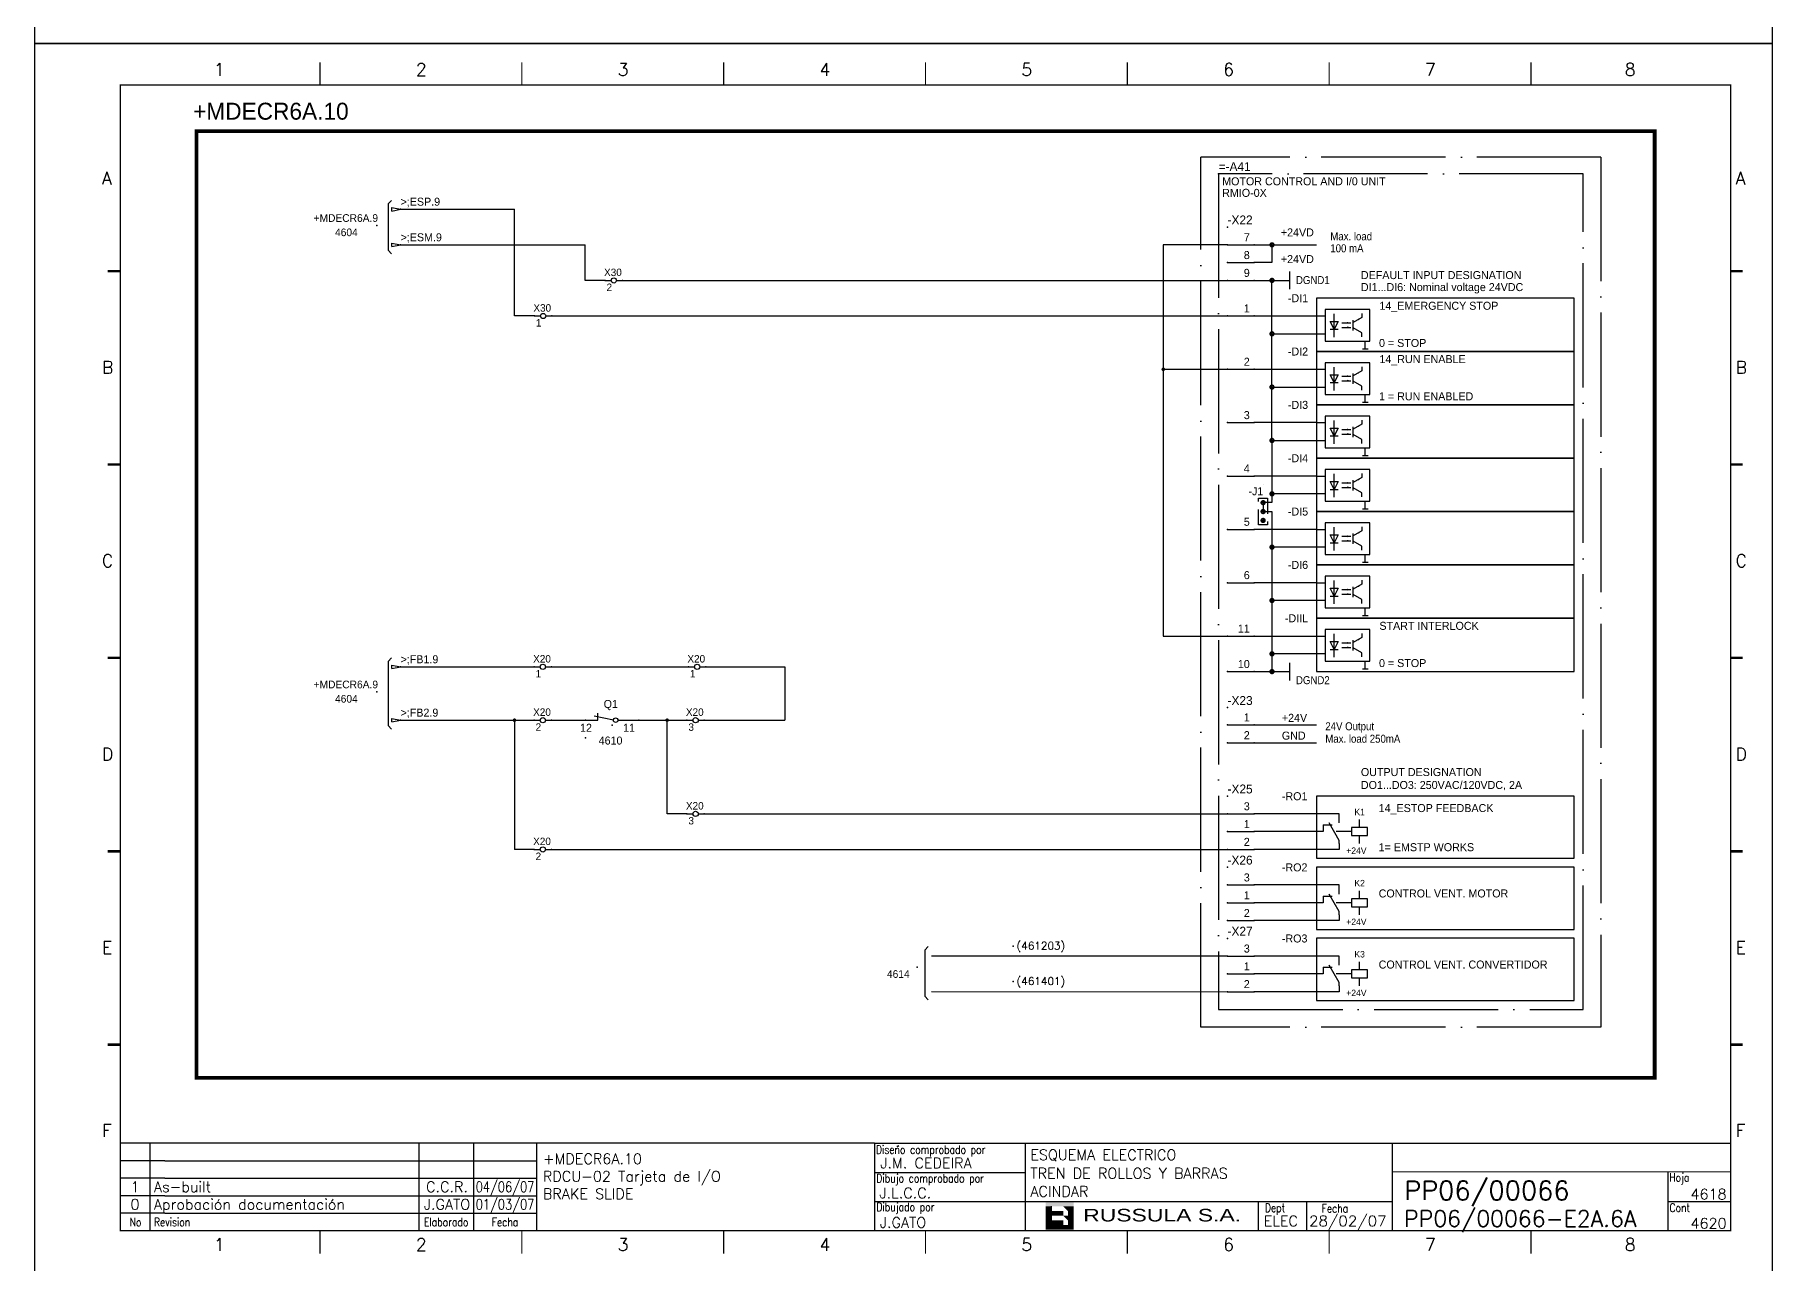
# Model space of a CAD drawing. Extents: x -275 to 145, y -1951 to 425.
# Drawn here: x -275.1 to 144.9, y -1057.7 to -760.7 of the extents above; entities that cross this region are included whole.
import ezdxf
from ezdxf.enums import TextEntityAlignment as Align

# ---------------------------------------------------------------- set-up
doc = ezdxf.new("R2010")
doc.units = 0
doc.header["$LTSCALE"] = 15
doc.header["$MEASUREMENT"] = 0
doc.header["$PDSIZE"] = 2
for name, pattern in [('DASHDOT', [1, 0.5, -0.25, 0, -0.25]), ('SOSED_FRAMEDOT', [2.5, 2, -0.25, 0, -0.25]), ('SOSED_IO', [2, 1, 1]), ('SOSED_MLINK', [0.375, 0.25, -0.125])]:
    doc.linetypes.add(name, pattern=pattern)
for name, color, linetype in [('1', 7, 'Continuous'), ('10', 5, 'Continuous'), ('2', 7, 'Continuous'), ('8', 1, 'Continuous'), ('9', 6, 'Continuous'), ('DIBUJO', 7, 'Continuous'), ('SOSED_CIRCUIT', 7, 'Continuous'), ('SOSED_DECORATIVE', 4, 'Continuous')]:
    doc.layers.add(name, color=color, linetype=linetype)
doc.styles.add('HELVETICA', font='HELV.SHX')
doc.styles.add('LABEL', font='SIMPLEX', dxfattribs={"width": 0.8, "height": 4})
doc.styles.add('ROMANS', font='ROMANS.shx', dxfattribs={"width": 0.8, "oblique": 15})

# ---------------------------------------------------------------- blocks, each defined once
blk = doc.blocks.new('NOD')
at = {"color": 0, "linetype": 'ByBlock'}
blk.add_point((0, 0), dxfattribs=at)
at = {"color": 0, "linetype": 'ByBlock', "flags": 1}
blk.add_attdef('PINNR', (2, -2), '', height=1.8, dxfattribs=at)
blk = doc.blocks.new('3AFEC2NIOBOX01A')
at = {"color": 0, "linetype": 'ByBlock'}
for points in [[(0, -5), (0, -10), (72.5, -10), (72.5, 5)], [(72.5, 5), (0, 5), (0, 0)], [(0, 0), (0, -5)]]:
    blk.add_lwpolyline(points, dxfattribs=at)
for p in [(0, 0), (0, -5)]:
    blk.add_blockref('NOD', p, dxfattribs=at)
for tag, p in [('ID4', (-2.34, 13.63)), ('ID3', (-2.34, 10.38)), ('ID_ABS', (-2.34, 4.03)), ('ID2', (-2.34, 7.13)), ('ID1', (-2.34, 3.88)), ('1A', (4, 1)), ('2A', (4, -4))]:
    blk.add_attdef(tag, text='', height=2.25, dxfattribs=at).set_placement(p, align=Align.RIGHT)
for tag, p in [('DENOM1', (17.6, -1.72)), ('ID_FREE', (17.71, 1.75)), ('DENOM2', (17.6, -5.22)), ('DENOM3', (17.6, -8.72))]:
    blk.add_attdef(tag, p, '', height=2.25, dxfattribs=at)
for tag, p in [('REM1', (73.97, -4.05)), ('REM2', (74.05, -7.21))]:
    blk.add_attdef(tag, text='', height=2.25, dxfattribs=at).set_placement(p, align=Align.TOP_LEFT)
blk = doc.blocks.new('3AFEC3NIOBOX01A')
at = {"color": 0, "linetype": 'ByBlock'}
for points in [[(72.5, 5), (0, 5), (0, 0)], [(0, -10), (0, -12.5), (72.5, -12.5), (72.5, 5)], [(0, 0), (0, -2.5)], [(0, -2.5), (0, -5)], [(0, -5), (0, -10)]]:
    blk.add_lwpolyline(points, dxfattribs=at)
for p in [(0, 0), (0, -5), (0, -10)]:
    blk.add_blockref('NOD', p, dxfattribs=at)
for tag, p in [('ID4', (-2.53, 13.58)), ('ID3', (-2.53, 10.33)), ('ID_ABS', (-2.53, 3.99)), ('ID2', (-2.53, 7.08)), ('ID1', (-2.53, 3.83)), ('1A', (4.54, 1)), ('2A', (4.54, -4)), ('3A', (4.54, -9))]:
    blk.add_attdef(tag, text='', height=2.25, dxfattribs=at).set_placement(p, align=Align.RIGHT)
for tag, p in [('ID_FREE', (17.5, 0.5)), ('DENOM1', (17.5, -3.5)), ('DENOM2', (17.5, -7)), ('DENOM3', (17.5, -10.5))]:
    blk.add_attdef(tag, p, '', height=2.25, dxfattribs=at)
for tag, p in [('REM1', (73.97, -6.55)), ('REM2', (74.05, -9.71))]:
    blk.add_attdef(tag, text='', height=2.25, dxfattribs=at).set_placement(p, align=Align.TOP_LEFT)
blk = doc.blocks.new('3AFEKXIOTERM01A')
at = {"color": 0, "linetype": 'ByBlock'}
blk.add_line((0, 0), (7.5, 0), dxfattribs=at)
for p in [(0, 0), (7.5, 0)]:
    blk.add_blockref('NOD', p, dxfattribs=at)
blk.add_attdef('*A', text='', height=2.25, dxfattribs=at).set_placement((6.25, 1), align=Align.RIGHT)
blk = doc.blocks.new('3AFEKXIOTERM02A')
at = {"color": 0, "linetype": 'ByBlock'}
blk.add_line((0, 0), (7.5, 0), dxfattribs=at)
for p in [(0, 0), (7.5, 0)]:
    blk.add_blockref('NOD', p, dxfattribs=at)
blk.add_attdef('ID_B', (-2.43, 6.92), '', height=2.25, dxfattribs=at)
blk.add_attdef('*A', text='', height=2.25, dxfattribs=at).set_placement((6.25, 1), align=Align.RIGHT)
blk.add_attdef('CREF', text='', height=2.25, dxfattribs=at).set_placement((-7.51, -2.09), align=Align.MIDDLE_RIGHT)
blk = doc.blocks.new('ANIV')
at = {"color": 0, "linetype": 'ByBlock'}
blk.add_point((0, 0), dxfattribs=at)
for tag, p in [('ID4', (0, 10.5)), ('ID3', (0, 7.25)), ('ID2', (0, 4)), ('ID1', (0, 0.75))]:
    blk.add_attdef(tag, p, '', height=2.5, dxfattribs=at)
for tag, p in [('REM1', (1, -1)), ('REM2', (1, -4.25))]:
    blk.add_attdef(tag, text='', height=2.25, dxfattribs=at).set_placement(p, align=Align.TOP_LEFT)
for tag, p in [('ARTDES1', (1, -7.5)), ('ARTDES2', (1, -10.61)), ('ARTDES3', (1, -13.91)), ('ARTDES4', (1, -17.07))]:
    blk.add_attdef(tag, text='', height=2.25).set_placement(p, align=Align.TOP_LEFT)
blk = doc.blocks.new('ADOT')
at = {"color": 0, "linetype": 'ByBlock', "const_width": 0.5}
blk.add_lwpolyline([(0, -0.5, 1), (0, 0.5, 1)], format="xyb", close=True, dxfattribs=at)
at = {"color": 0, "linetype": 'ByBlock'}
blk.add_point((0, 0), dxfattribs=at)
blk = doc.blocks.new('$PP313')
at = {"layer": '2'}
blk.add_blockref('NOD', (0, 0), dxfattribs=at)
at = {"layer": '8'}
blk.add_attdef('1A', (1, -3.325), '', height=2.15, dxfattribs=at)
at = {"layer": '9'}
blk.add_attdef('ID', (1, 1), '', height=2.15, dxfattribs=at)
blk = doc.blocks.new('ASIGSNKL')
at = {"color": 0, "linetype": 'ByBlock'}
for p, q in [((-2.5, -0.5), (-2.5, 0.5)), ((-2.5, 0.5), (0, 0)), ((-2.5, -0.5), (0, 0))]:
    blk.add_line(p, q, dxfattribs=at)
blk.add_blockref('NOD', (0, 0), dxfattribs=at)
blk.add_attdef('CREF', text='', height=2.25, dxfattribs=at).set_placement((-3.5, 0), align=Align.MIDDLE_RIGHT)
blk.add_attdef('ID1', (0, 1), '', height=2.25, dxfattribs=at)
for tag, p in [('REM1', (-3.5, -2.5)), ('REM2', (-3.5, -5.75))]:
    blk.add_attdef(tag, text='', height=2.25, dxfattribs=at).set_placement(p, align=Align.TOP_RIGHT)
blk = doc.blocks.new('$$PLL21C')
for p, q in [((-2.5, 0), (-0.75, 0)), ((0.75, 0), (2.5, 0))]:
    blk.add_line(p, q)
at = {"layer": '2'}
blk.add_circle((0, 0), 0.75, dxfattribs=at)
for p in [(-2.5, 0), (2.5, 0)]:
    blk.add_blockref('NOD', p, dxfattribs=at)
at = {"layer": '8'}
blk.add_attdef('*A', (-1.5, -3.575), '', height=2.15, dxfattribs=at)
at = {"layer": '9'}
blk.add_attdef('ID', (-1.5, 1.25), '', height=2.15, dxfattribs=at)
blk = doc.blocks.new('newcajec')
at = {"layer": '1'}
for p, q in [((179.4, 20.85), (0.13, 20.85)), ((7, 20.85), (7, 0)), ((71, 20.85), (71, 0)), ((84, 20.85), (84, 0.09)), ((99, 20.85), (99, 0)), ((215.2, 20.8), (215.2, 0)), ((10.6, 16.64), (0, 16.64)), ((10.6, 16.64), (99, 16.64)), ((184.64, 20.18), (184.81, 20.01)), ((184.81, 20.01), (185.18, 20.25)), ((10.6, 12.48), (0, 12.48)), ((10.6, 12.48), (99, 12.48)), ((179.4, 13.87), (215.2, 13.87)), ((368, 14.06), (368, 0)), ((10.6, 8.32), (0, 8.32)), ((10.6, 8.32), (99, 8.32)), ((10.6, 4.16), (0, 4.16)), ((10.6, 4.16), (99, 4.16)), ((179.4, 6.93), (267.63, 6.93)), ((267.63, 6.93), (302.5, 6.93)), ((270.63, 6.91), (270.63, 0)), ((282.07, 6.93), (282.07, 0)), ((368, 6.93), (383, 6.93))]:
    blk.add_line(p, q, dxfattribs=at)
for points in [[(47.5, 272.5, 0.3, 0.3, 0), (47.5, 277.91, 0.3, 0.3, 0)], [(95.5, 272.5, 0.3, 0.3, 0), (95.5, 277.91, 0.3, 0.3, 0)], [(143.5, 272.5, 0.3, 0.3, 0), (143.5, 277.91, 0.3, 0.3, 0)], [(191.5, 272.5, 0.3, 0.3, 0), (191.5, 277.91, 0.3, 0.3, 0)], [(239.5, 272.5, 0.3, 0.3, 0), (239.5, 277.91, 0.3, 0.3, 0)], [(287.5, 272.5, 0.3, 0.3, 0), (287.5, 277.91, 0.3, 0.3, 0)], [(335.5, 272.5, 0.3, 0.3, 0), (335.5, 277.91, 0.3, 0.3, 0)], [(-2.99, 228.23, 0.6, 0.6, 0), (-0.18, 228.23, 0.6, 0.6, 0)], [(383.01, 228.23, 0.6, 0.6, 0), (385.82, 228.23, 0.6, 0.6, 0)], [(-2.99, 182.23, 0.6, 0.6, 0), (-0.18, 182.23, 0.6, 0.6, 0)], [(383.01, 182.23, 0.6, 0.6, 0), (385.82, 182.23, 0.6, 0.6, 0)], [(-2.99, 136.23, 0.6, 0.6, 0), (-0.18, 136.23, 0.6, 0.6, 0)], [(383.01, 136.23, 0.6, 0.6, 0), (385.82, 136.23, 0.6, 0.6, 0)], [(-2.99, 90.23, 0.6, 0.6, 0), (-0.18, 90.23, 0.6, 0.6, 0)], [(383.01, 90.23, 0.6, 0.6, 0), (385.82, 90.23, 0.6, 0.6, 0)], [(-2.99, 44.23, 0.6, 0.6, 0), (-0.18, 44.23, 0.6, 0.6, 0)], [(383.01, 44.23, 0.6, 0.6, 0), (385.82, 44.23, 0.6, 0.6, 0)], [(383, 20.8, 0.3, 0.3, 0), (179.4, 20.8, 0.3, 0.3, 0), (179.4, 0, 0.3, 0.3, 0)], [(302.5, 20.8, 0.3, 0.3, 0), (302.5, 0, 0.3, 0.3, 0)], [(302.5, 14, 0.3, 0.3, 0), (383, 14, 0.3, 0.3, 0)], [(47.5, -5.5, 0.3, 0.3, 0), (47.5, -0.09, 0.3, 0.3, 0)], [(95.5, -5.5, 0.3, 0.3, 0), (95.5, -0.09, 0.3, 0.3, 0)], [(143.5, -5.5, 0.3, 0.3, 0), (143.5, -0.09, 0.3, 0.3, 0)], [(191.5, -5.5, 0.3, 0.3, 0), (191.5, -0.09, 0.3, 0.3, 0)], [(239.5, -5.5, 0.3, 0.3, 0), (239.5, -0.09, 0.3, 0.3, 0)], [(287.5, -5.5, 0.3, 0.3, 0), (287.5, -0.09, 0.3, 0.3, 0)], [(335.5, -5.5, 0.3, 0.3, 0), (335.5, -0.09, 0.3, 0.3, 0)]]:
    blk.add_lwpolyline(points, format="xyseb", dxfattribs=at)
at = {"layer": '1', "const_width": 0.3}
blk.add_lwpolyline([(0, 0), (0, 272.5), (383, 272.5), (383, 0)], close=True, dxfattribs=at)
at = {"layer": '2', "color": 14}
for p, q in [((221.42, 4.69), (221.42, 5.81)), ((221.42, 2.47), (221.42, 3.58))]:
    blk.add_line(p, q, dxfattribs=at)
for points in [[(220.05, 5.81), (220.05, 6.92), (226.74, 5.81), (226.74, 6.92)], [(221.42, 2.47), (220.05, 2.47), (221.42, 5.81), (220.05, 5.81)], [(221.42, 4.69), (224.25, 4.69), (221.42, 3.58), (224.25, 3.58)], [(224.25, 5.81), (225.37, 5.81), (225.37, 4.69)], [(225.37, 5.81), (226.74, 5.81), (225.37, 1.35), (226.74, 1.35)], [(224.25, 0.24), (224.25, 2.47), (220.05, 0.24), (220.05, 2.47)], [(224.25, 3.58), (225.37, 3.58), (225.37, 2.47)], [(226.74, 1.35), (226.74, 0.24), (224.25, 1.35), (224.25, 0.24)]]:
    blk.add_solid(points, dxfattribs=at)
at = {"layer": '1', "style": 'ROMANS'}
for s, p in [('1', (22.29, 274.68)), ('2', (70.29, 274.68)), ('3', (118.29, 274.68)), ('4', (166.29, 274.68)), ('5', (214.29, 274.68)), ('6', (262.29, 274.68)), ('7', (310.29, 274.68)), ('8', (357.79, 274.68)), ('A', (-4.37, 248.84)), ('A', (384.13, 248.84)), ('B', (-4.37, 203.84)), ('B', (384.13, 203.84)), ('C', (-4.37, 157.84)), ('C', (384.13, 157.84)), ('D', (-4.37, 111.84)), ('D', (384.13, 111.84)), ('E', (-4.37, 65.84)), ('E', (384.13, 65.84)), ('F', (-4.37, 22.34)), ('F', (384.13, 22.34)), ('1', (22.29, -4.82)), ('2', (70.29, -4.82)), ('3', (118.29, -4.82)), ('4', (166.29, -4.82)), ('5', (214.29, -4.82)), ('6', (262.29, -4.82)), ('7', (310.29, -4.82)), ('8', (357.79, -4.82))]:
    blk.add_text(s, height=3, dxfattribs=at).set_placement(p)
at = {"layer": '1', "style": 'LABEL', "width": 0.8}
for s, p in [('Diseno comprobado por', (179.73, 18.27)), ('Dibujo comprobado por', (179.81, 11.47)), ('Hoja', (368.38, 11.66)), ('Dibujado por', (179.83, 4.64)), ('Fecha', (285.71, 4.3)), ('Cont', (368.43, 4.46)), ('No', (2.23, 1.05)), ('Revision', (8, 1.05))]:
    blk.add_text(s, height=2, dxfattribs=at).set_placement(p)
for s, p in [('Dept', (274.61, 4.44)), ('Elaborado', (77.5, 1.05)), ('Fecha', (91.5, 1.05))]:
    blk.add_text(s, height=2, dxfattribs=at).set_placement(p, align=Align.CENTER)
at = {"layer": '10', "style": 'ROMANS'}
for tag, p in [('REV41', (3.5, 18.74)), ('REV43', (77.7, 18.74)), ('REV31', (3.5, 14.58)), ('REV33', (77.7, 14.58)), ('REV21', (3.5, 10.42)), ('REV23', (77.7, 10.42)), ('REV11', (3.5, 6.27)), ('REV13', (77.7, 6.27))]:
    blk.add_attdef(tag, text='', height=2.5, dxfattribs=at).set_placement(p, align=Align.MIDDLE)
for tag, p, height in [('REV42', (8, 17.49), 2.5), ('SHEETNAME1', (100.5, 15.83), 2.5), ('DESIGNCHECK', (180.74, 14.83), 2.5), ('DOCUMENTTYPE', (216.43, 16.8), 2.5), ('NOTA', (305.32, 15.8), 3), ('REV32', (8, 13.33), 2.5), ('SHEETNAME2', (100.5, 11.67), 2.5), ('OBJECT', (216.43, 12.4), 2.5), ('REV22', (8, 9.17), 2.5), ('SHEETNAME3', (100.5, 7.51), 2.5), ('DRAWINGCHECK', (180.53, 7.71), 2.5), ('CUSTOMER', (216.43, 8.08), 2.5), ('ORDER', (305.32, 7.3), 4.5), ('REV12', (8, 5.01), 2.5), ('SHEETNAME4', (100.5, 3.35), 2.5), ('DOCUMENT_ID', (305.32, 0.93), 4.4), ('USER', (180.63, 0.71), 2.5), ('DEPARTMENT', (271.93, 1.05), 2.5)]:
    blk.add_attdef(tag, p, '', height=height, dxfattribs=at)
for tag, width, p, p2 in [('REV44', 1.221199, (84.53, 17.49), (98.48, 17.49)), ('REV34', 1.221199, (84.53, 13.33), (98.48, 13.33)), ('REV24', 1.221199, (84.53, 9.17), (98.48, 9.17)), ('REV14', 1.221199, (84.53, 5.01), (98.48, 5.01)), ('CREATED2', 7.039915, (282.71, 1.05), (301.14, 1.05))]:
    blk.add_attdef(tag, text='', height=2.5, dxfattribs=dict(at, width=width)).set_placement(p, p2, align=Align.FIT)
for tag, p in [('SHEET', (382, 7.43)), ('NEXTSHEET', (382, 0.5))]:
    blk.add_attdef(tag, text='', height=2.5, dxfattribs=at).set_placement(p, align=Align.RIGHT)
at = {"layer": 'DIBUJO', "color": 14, "style": 'HELVETICA', "width": 1.3}
blk.add_text('RUSSULA S.A.', height=3, dxfattribs=at).set_placement((229, 2.19))
blk = doc.blocks.new('xk070204a')
at = {"color": 7}
for p, q in [((5, 1.57), (5, -3.43)), ((5, -3.43), (7, -3.43)), ((6.25, -2.43), (5.13, -7.81)), ((5, -9.05), (5, -13.43))]:
    blk.add_line(p, q, dxfattribs=at)
blk.add_circle((5, -8.43), 0.625, dxfattribs=at)
at = {"color": 0, "linetype": 'ByBlock'}
blk.add_point((3.59, -7.5), dxfattribs=at)
for p in [(0, 0), (5, 0), (5, -15)]:
    blk.add_blockref('NOD', p, dxfattribs=at)

msp = doc.modelspace()

# ---------------------------------------------------------------- linework, layer by layer
at = {"color": 0}
for p, q in [((-159.11, -828.73), (-159.11, -802.93)), ((-137.21, -820.13), (-142.02, -820.13)), ((-154.3, -828.73), (-159.11, -828.73)), ((-150.11, -828.73), (-146.94, -828.73)), ((-146.94, -828.73), (-146.94, -828.73)), ((-150.16, -913.55), (-117.06, -913.55)), ((-159.11, -926.45), (-159.11, -957.69)), ((-150.16, -926.45), (-143.26, -926.45)), ((-130.37, -926.45), (-117.42, -926.45)), ((-122.23, -949.09), (-122.23, -926.45)), ((-117.42, -949.09), (-122.23, -949.09)), ((-154.35, -957.69), (-159.11, -957.69))]:
    msp.add_line(p, q, dxfattribs=at)
for p, q in [((-112.87, -913.55), (-93.75, -913.55)), ((-93.75, -913.55), (-93.75, -926.45)), ((-113.23, -926.45), (-93.75, -926.45))]:
    msp.add_line(p, q)
at = {"color": 0, "const_width": 0.43}
for points in [[(-2.5, -841.62, 1), (-2.07, -841.62, 1)], [(-159.32, -926.45, 1), (-158.89, -926.45, 1)], [(-122.44, -926.45, 1), (-122.01, -926.45, 1)]]:
    msp.add_lwpolyline(points, format="xyb", close=True, dxfattribs=at)
at = {"layer": '2', "color": 3, "linetype": 'DASHDOT'}
msp.add_lwpolyline([(-236, -784.02, 0.903, 0.903, 0), (116.5, -784.02, 0.903, 0.903, 0), (116.5, -1012.92, 0.903, 0.903, 0), (-236, -1012.92, 0.903, 0.903, 0), (-236, -784.02, 0.903, 0.903, 0)], format="xyseb", dxfattribs=at)
at = {"layer": 'DIBUJO'}
msp.add_line((13.25, -983.48), (-58.34, -983.48), dxfattribs=at)
for points in [[(-275.08, -465.88), (144.92, -465.88), (144.92, -762.88), (-275.08, -762.88), (-275.08, -465.88)], [(-275.08, -762.88), (144.92, -762.88), (144.92, -1059.88), (-275.08, -1059.88), (-275.08, -762.88)]]:
    msp.add_lwpolyline(points, dxfattribs=at)
at = {"layer": 'SOSED_CIRCUIT', "linetype": 'SOSED_FRAMEDOT'}
msp.add_lwpolyline([(11.1, -794.34), (11.1, -996.38), (99.22, -996.38), (99.22, -794.34), (11.1, -794.34)], close=True, dxfattribs=at)
at = {"layer": 'SOSED_CIRCUIT', "linetype": 'Continuous'}
for points in [[(-186.65, -802.93), (-159.11, -802.93)], [(-186.65, -811.53), (-142.02, -811.53)], [(-142.02, -820.13), (-142.02, -811.53)], [(-186.65, -913.55), (-186.65, -913.55), (-154.35, -913.55)], [(-186.65, -926.45), (-186.65, -926.45), (-153.6, -926.45)]]:
    msp.add_lwpolyline(points, dxfattribs=at)
at = {"layer": 'SOSED_CIRCUIT'}
for points in [[(13.25, -811.53), (-2.28, -811.53), (-2.28, -841.62), (13.25, -841.62)], [(-133.02, -820.13), (13.25, -820.13)], [(-146.94, -828.73), (13.25, -828.73)], [(-2.28, -841.62), (-2.28, -876.01), (-2.28, -906.11), (13.25, -906.11)], [(-113.23, -949.09), (13.25, -949.09)], [(-150.16, -957.69), (13.25, -957.69)], [(-58.34, -992.05), (-58.34, -992.05), (13.25, -992.08)]]:
    msp.add_lwpolyline(points, dxfattribs=at)
at = {"layer": 'SOSED_CIRCUIT', "color": 3, "linetype": 'SOSED_IO'}
for points in [[(19.7, -828.73), (34.74, -828.73)], [(19.7, -841.62), (34.74, -841.62)], [(34.74, -854.52), (19.7, -854.52)], [(34.74, -867.42), (19.7, -867.42)], [(34.74, -880.31), (19.7, -880.31)], [(34.74, -893.21), (19.7, -893.21)], [(19.7, -906.11), (34.74, -906.11)], [(34.74, -949.09), (19.7, -949.09)], [(34.74, -953.39), (19.7, -953.39)], [(34.74, -957.69), (19.7, -957.69)], [(34.74, -966.29), (19.7, -966.29)], [(34.74, -970.59), (19.7, -970.59)], [(34.74, -974.89), (19.7, -974.89)], [(34.74, -983.48), (19.7, -983.48)], [(34.74, -987.78), (19.7, -987.78)], [(34.74, -992.08), (19.7, -992.08)]]:
    msp.add_lwpolyline(points, dxfattribs=at)
at = {"layer": 'SOSED_DECORATIVE', "linetype": 'SOSED_FRAMEDOT'}
for p, q in [((6.8, -1000.68), (6.8, -790.32)), ((103.52, -790.32), (6.8, -790.32)), ((103.52, -790.32), (103.52, -1000.68)), ((103.52, -1000.68), (6.8, -1000.68))]:
    msp.add_line(p, q, dxfattribs=at)
at = {"layer": 'SOSED_DECORATIVE'}
for p, q in [((36.89, -827.16), (36.89, -834.78)), ((47.64, -827.16), (36.89, -827.16)), ((47.64, -834.78), (47.64, -827.16)), ((36.89, -834.78), (47.64, -834.78)), ((46.53, -836.65), (46.53, -834.78)), ((45.87, -836.65), (47.27, -836.65)), ((36.89, -840.05), (36.89, -847.68)), ((47.64, -840.05), (36.89, -840.05)), ((47.64, -847.68), (47.64, -840.05)), ((36.89, -847.68), (47.64, -847.68)), ((46.53, -849.54), (46.53, -847.68)), ((45.87, -849.54), (47.27, -849.54)), ((36.89, -852.95), (36.89, -860.58)), ((47.64, -852.95), (36.89, -852.95)), ((47.64, -860.58), (47.64, -852.95)), ((36.89, -860.58), (47.64, -860.58)), ((46.53, -862.44), (46.53, -860.58)), ((45.87, -862.44), (47.27, -862.44)), ((36.89, -865.85), (36.89, -873.47)), ((47.64, -865.85), (36.89, -865.85)), ((47.64, -873.47), (47.64, -865.85)), ((36.89, -873.47), (47.64, -873.47)), ((46.53, -875.34), (46.53, -873.47)), ((45.87, -875.34), (47.27, -875.34)), ((47.64, -878.74), (36.89, -878.74)), ((36.89, -878.74), (36.89, -886.37)), ((47.64, -886.37), (47.64, -878.74)), ((36.89, -886.37), (47.64, -886.37)), ((45.87, -888.23), (47.27, -888.23)), ((46.53, -888.23), (46.53, -886.37)), ((36.89, -891.64), (36.89, -899.27)), ((47.64, -891.64), (36.89, -891.64)), ((47.64, -899.27), (47.64, -891.64)), ((36.89, -899.27), (47.64, -899.27)), ((45.87, -901.13), (47.27, -901.13)), ((46.53, -901.13), (46.53, -899.27)), ((36.89, -904.53), (36.89, -912.16)), ((47.64, -904.53), (36.89, -904.53)), ((47.64, -912.16), (47.64, -904.53)), ((36.89, -912.16), (47.64, -912.16)), ((45.87, -914.03), (47.27, -914.03)), ((46.53, -914.03), (46.53, -912.16))]:
    msp.add_line(p, q, dxfattribs=at)
at = {"layer": 'SOSED_DECORATIVE', "linetype": 'ByBlock'}
for p, q in [((43.63, -832.2), (43.63, -829.71)), ((43.63, -845.1), (43.63, -842.61)), ((43.63, -857.99), (43.63, -855.5)), ((43.63, -870.89), (43.63, -868.4)), ((43.63, -883.78), (43.63, -881.3)), ((43.63, -896.68), (43.63, -894.19)), ((43.63, -909.58), (43.63, -907.09)), ((36.39, -951.78), (38.52, -951.78)), ((40.26, -955.51), (37.82, -951.28)), ((40.26, -951.28), (40.26, -950.49)), ((45.17, -952.43), (45.17, -950.49)), ((40.26, -956.29), (40.26, -955.51)), ((45.17, -956.29), (45.17, -954.36)), ((36.39, -968.97), (38.52, -968.97)), ((40.26, -972.7), (37.82, -968.48)), ((40.26, -968.48), (40.26, -967.69)), ((45.17, -969.62), (45.17, -967.69)), ((40.26, -973.49), (40.26, -972.7)), ((45.17, -973.49), (45.17, -971.55)), ((36.39, -986.17), (38.52, -986.17)), ((40.26, -989.9), (37.82, -985.67)), ((40.26, -985.67), (40.26, -984.88)), ((45.17, -986.82), (45.17, -984.88)), ((40.26, -990.68), (40.26, -989.9)), ((45.17, -990.68), (45.17, -988.75))]:
    msp.add_line(p, q, dxfattribs=at)
at = {"layer": 'SOSED_DECORATIVE', "linetype": 'SOSED_MLINK'}
for p, q in [((43.23, -953.39), (39.04, -953.39)), ((43.23, -970.59), (39.04, -970.59)), ((43.23, -987.78), (39.04, -987.78))]:
    msp.add_line(p, q, dxfattribs=at)
at = {"layer": 'SOSED_DECORATIVE'}
for points in [[(-188.8, -800.79), (-189.66, -801.64), (-189.66, -812.82), (-188.8, -813.68)], [(24, -811.53), (24, -815.83), (19.7, -815.83)], [(19.7, -811.53), (24, -811.53)], [(24, -811.53), (26.14, -811.53)], [(26.14, -811.53), (34.74, -811.53)], [(28.29, -822.28), (28.29, -817.98)], [(19.7, -820.13), (24, -820.13)], [(24, -833.03), (24, -820.13)], [(24, -820.13), (28.29, -820.13)], [(24, -845.92), (24, -833.03)], [(24, -833.03), (34.74, -833.03)], [(34.74, -833.03), (36.89, -833.03)], [(24, -858.82), (24, -845.92)], [(24, -845.92), (34.74, -845.92)], [(34.74, -845.92), (36.89, -845.92)], [(24, -858.82), (24, -871.72)], [(24, -858.82), (34.74, -858.82)], [(34.74, -858.82), (36.89, -858.82)], [(21.85, -869.57), (21.85, -869.57)], [(24, -871.72), (24, -873.86), (21.85, -873.86)], [(34.74, -871.72), (24, -871.72)], [(24, -871.72), (24, -871.72)], [(36.89, -871.72), (34.74, -871.72)], [(21.85, -873.86), (21.85, -876.01)], [(21.85, -876.01), (24, -876.01), (24, -884.61)], [(21.85, -876.01), (21.85, -876.01)], [(24, -884.61), (24, -897.51)], [(34.74, -884.61), (24, -884.61)], [(36.89, -884.61), (34.74, -884.61)], [(24, -897.51), (24, -910.4)], [(34.74, -897.51), (24, -897.51)], [(36.89, -897.51), (34.74, -897.51)], [(34.74, -910.4), (24, -910.4)], [(24, -910.4), (24, -914.7)], [(36.89, -910.4), (34.74, -910.4)], [(-188.8, -911.41), (-189.66, -912.27), (-189.66, -927.74), (-188.8, -928.6)], [(19.7, -914.7), (24, -914.7)], [(24, -914.7), (28.29, -914.7)], [(28.29, -916.85), (28.29, -912.55)], [(19.7, -927.6), (34.74, -927.6)], [(19.7, -931.9), (34.74, -931.9)], [(40.26, -950.49), (40.26, -949.09), (34.74, -949.09)], [(36.39, -951.78), (36.39, -953.39), (34.74, -953.39)], [(40.26, -956.29), (40.26, -957.69), (34.74, -957.69)], [(40.26, -967.69), (40.26, -966.29), (34.74, -966.29)], [(36.39, -968.97), (36.39, -970.59), (34.74, -970.59)], [(40.26, -973.49), (40.26, -974.89), (34.74, -974.89)], [(-59.09, -981.16), (-59.95, -982.02), (-59.95, -993.2), (-59.09, -994.06)], [(40.26, -984.88), (40.26, -983.48), (34.74, -983.48)], [(36.39, -986.17), (36.39, -987.78), (34.74, -987.78)], [(40.26, -990.68), (40.26, -992.08), (34.74, -992.08)]]:
    msp.add_lwpolyline(points, dxfattribs=at)
at = {"layer": 'SOSED_DECORATIVE', "linetype": 'ByBlock'}
for points in [[(34.74, -828.73), (36.89, -828.73)], [(39.96, -830.08), (39.03, -831.95), (38.09, -830.08)], [(38.09, -830.08), (39.96, -830.08)], [(39.03, -833.82), (39.03, -828.2)], [(40.85, -831.48), (43.07, -831.48)], [(40.92, -830.4), (43.07, -830.4)], [(45.73, -828.15), (45.73, -829.1), (43.63, -830.3)], [(38.09, -831.95), (39.96, -831.95)], [(45.73, -833.76), (45.73, -832.81), (43.63, -831.61)], [(34.74, -841.62), (36.89, -841.62)], [(38.09, -842.97), (39.96, -842.97)], [(39.96, -842.97), (39.03, -844.85), (38.09, -842.97)], [(39.03, -846.72), (39.03, -841.1)], [(40.92, -843.3), (43.07, -843.3)], [(45.73, -841.04), (45.73, -842), (43.63, -843.2)], [(38.09, -844.85), (39.96, -844.85)], [(40.85, -844.38), (43.07, -844.38)], [(45.73, -846.66), (45.73, -845.7), (43.63, -844.51)], [(34.74, -854.52), (36.89, -854.52)], [(39.96, -855.87), (39.03, -857.74), (38.09, -855.87)], [(38.09, -855.87), (39.96, -855.87)], [(39.03, -859.62), (39.03, -854)], [(40.92, -856.19), (43.07, -856.19)], [(45.73, -853.94), (45.73, -854.89), (43.63, -856.09)], [(38.09, -857.74), (39.96, -857.74)], [(40.85, -857.28), (43.07, -857.28)], [(45.73, -859.56), (45.73, -858.6), (43.63, -857.4)], [(34.74, -867.42), (36.89, -867.42)], [(39.96, -868.77), (39.03, -870.64), (38.09, -868.77)], [(38.09, -868.77), (39.96, -868.77)], [(39.03, -872.51), (39.03, -866.89)], [(40.92, -869.09), (43.07, -869.09)], [(45.73, -866.84), (45.73, -867.79), (43.63, -868.99)], [(38.09, -870.64), (39.96, -870.64)], [(40.85, -870.17), (43.07, -870.17)], [(45.73, -872.45), (45.73, -871.5), (43.63, -870.3)], [(34.74, -880.31), (36.89, -880.31)], [(39.96, -881.66), (39.03, -883.54), (38.09, -881.66)], [(38.09, -881.66), (39.96, -881.66)], [(39.03, -885.41), (39.03, -879.79)], [(40.92, -881.99), (43.07, -881.99)], [(45.73, -879.73), (45.73, -880.69), (43.63, -881.88)], [(38.09, -883.54), (39.96, -883.54)], [(40.85, -883.07), (43.07, -883.07)], [(45.73, -885.35), (45.73, -884.39), (43.63, -883.2)], [(34.74, -893.21), (36.89, -893.21)], [(39.96, -894.56), (39.03, -896.43), (38.09, -894.56)], [(38.09, -894.56), (39.96, -894.56)], [(39.03, -898.3), (39.03, -892.69)], [(45.73, -892.63), (45.73, -893.58), (43.63, -894.78)], [(38.09, -896.43), (39.96, -896.43)], [(40.85, -895.97), (43.07, -895.97)], [(40.92, -894.88), (43.07, -894.88)], [(45.73, -898.25), (45.73, -897.29), (43.63, -896.09)], [(34.74, -906.11), (36.89, -906.11)], [(39.03, -911.2), (39.03, -905.58)], [(45.73, -905.52), (45.73, -906.48), (43.63, -907.68)], [(38.09, -907.46), (39.96, -907.46)], [(39.96, -907.46), (39.03, -909.33), (38.09, -907.46)], [(38.09, -909.33), (39.96, -909.33)], [(40.85, -908.86), (43.07, -908.86)], [(40.92, -907.78), (43.07, -907.78)], [(45.73, -911.14), (45.73, -910.19), (43.63, -908.99)]]:
    msp.add_lwpolyline(points, dxfattribs=at)
at = {"layer": 'SOSED_DECORATIVE', "linetype": 'SOSED_MLINK'}
msp.add_lwpolyline([(20.77, -872.79), (22.92, -872.79), (22.92, -879.24), (20.77, -879.24)], close=True, dxfattribs=at)
at = {"layer": 'SOSED_DECORATIVE', "linetype": 'ByBlock'}
for points in [[(43.23, -952.43), (43.23, -954.36), (47.1, -954.36), (47.1, -952.43)], [(43.23, -969.62), (43.23, -971.55), (47.1, -971.55), (47.1, -969.62)], [(43.23, -986.82), (43.23, -988.75), (47.1, -988.75), (47.1, -986.82)]]:
    msp.add_lwpolyline(points, close=True, dxfattribs=at)
for points in [[(43.07, -830.4), (42.13, -830.17), (42.13, -830.63)], [(43.07, -831.48), (42.13, -831.25), (42.13, -831.72)], [(45.52, -829.23), (44.93, -829.79), (44.73, -829.44)], [(43.07, -843.3), (42.13, -843.06), (42.13, -843.53)], [(43.07, -844.38), (42.13, -844.15), (42.13, -844.62)], [(45.52, -842.12), (44.93, -842.68), (44.73, -842.34)], [(43.07, -856.19), (42.13, -855.96), (42.13, -856.43)], [(45.52, -855.02), (44.93, -855.58), (44.73, -855.24)], [(43.07, -857.28), (42.13, -857.04), (42.13, -857.51)], [(43.07, -869.09), (42.13, -868.86), (42.13, -869.32)], [(45.52, -867.91), (44.93, -868.48), (44.73, -868.13)], [(43.07, -870.17), (42.13, -869.94), (42.13, -870.41)], [(43.07, -881.99), (42.13, -881.75), (42.13, -882.22)], [(45.52, -880.81), (44.93, -881.37), (44.73, -881.03)], [(43.07, -883.07), (42.13, -882.84), (42.13, -883.3)], [(45.52, -893.71), (44.93, -894.27), (44.73, -893.93)], [(43.07, -894.88), (42.13, -894.65), (42.13, -895.12)], [(43.07, -895.97), (42.13, -895.73), (42.13, -896.2)], [(45.52, -906.6), (44.93, -907.16), (44.73, -906.82)], [(43.07, -907.78), (42.13, -907.54), (42.13, -908.01)], [(43.07, -908.86), (42.13, -908.63), (42.13, -909.1)]]:
    msp.add_solid(points, dxfattribs=at)

# ---------------------------------------------------------------- block references
ref = msp.add_blockref('$$PLL21C', (-135.11, -820.13), dxfattribs=dict(xscale=0.8382668966080968, yscale=0.8382668966080968, zscale=0.8382668966080968))
ref.add_attrib('ID', 'X30', (-137.46, -819.08), dxfattribs={"layer": '9', "height": 1.802})
ref.add_attrib('*A', '2', (-136.86, -822.69), dxfattribs={"layer": '8', "height": 1.8})
ref = msp.add_blockref('$$PLL21C', (-152.2, -828.73), dxfattribs=dict(xscale=0.8382668966080968, yscale=0.8382668966080968, zscale=0.8382668966080968))
ref.add_attrib('ID', 'X30', (-154.54, -827.68), dxfattribs={"layer": '9', "height": 1.802})
ref.add_attrib('*A', '1', (-153.95, -831.28), dxfattribs={"layer": '8', "height": 1.8})
ref = msp.add_blockref('$$PLL21C', (-152.26, -913.55), dxfattribs=dict(xscale=0.8382668966080968, yscale=0.8382668966080968, zscale=0.8382668966080968))
ref.add_attrib('ID', 'X20', (-154.6, -912.51), dxfattribs={"layer": '9', "height": 1.802})
ref.add_attrib('*A', '1', (-154, -916.11), dxfattribs={"layer": '8', "height": 1.8})
ref = msp.add_blockref('$$PLL21C', (-114.97, -913.55), dxfattribs=dict(xscale=0.8382668966080968, yscale=0.8382668966080968, zscale=0.8382668966080968))
ref.add_attrib('ID', 'X20', (-117.31, -912.51), dxfattribs={"layer": '9', "height": 1.802})
ref.add_attrib('*A', '1', (-116.71, -916.11), dxfattribs={"layer": '8', "height": 1.8})
ref = msp.add_blockref('$$PLL21C', (-152.26, -926.45), dxfattribs=dict(xscale=0.8382668966080968, yscale=0.8382668966080968, zscale=0.8382668966080968))
ref.add_attrib('ID', 'X20', (-154.6, -925.4), dxfattribs={"layer": '9', "height": 1.802})
ref.add_attrib('*A', '2', (-154, -929.01), dxfattribs={"layer": '8', "height": 1.8})
ref = msp.add_blockref('$$PLL21C', (-115.32, -926.45), dxfattribs=dict(xscale=0.8382668966080968, yscale=0.8382668966080968, zscale=0.8382668966080968))
ref.add_attrib('ID', 'X20', (-117.67, -925.4), dxfattribs={"layer": '9', "height": 1.802})
ref.add_attrib('*A', '3', (-117.07, -929.01), dxfattribs={"layer": '8', "height": 1.8})
ref = msp.add_blockref('$$PLL21C', (-115.32, -949.09), dxfattribs=dict(xscale=0.8382668966080968, yscale=0.8382668966080968, zscale=0.8382668966080968))
ref.add_attrib('ID', 'X20', (-117.67, -948.05), dxfattribs={"layer": '9', "height": 1.802})
ref.add_attrib('*A', '3', (-117.07, -951.65), dxfattribs={"layer": '8', "height": 1.8})
ref = msp.add_blockref('$$PLL21C', (-152.26, -957.69), dxfattribs=dict(xscale=0.8382668966080968, yscale=0.8382668966080968, zscale=0.8382668966080968))
ref.add_attrib('ID', 'X20', (-154.6, -956.64), dxfattribs={"layer": '9', "height": 1.802})
ref.add_attrib('*A', '2', (-154, -960.25), dxfattribs={"layer": '8', "height": 1.8})
ref = msp.add_blockref('$PP313', (-38.59, -981.04), dxfattribs=dict(xscale=0.859760919598028, yscale=0.859760919598028, zscale=0.859760919598028, rotation=270))
ref.add_attrib('ID', '(461203)', (-37.73, -981.9), dxfattribs={"layer": '9', "height": 1.848, "style": 'ROMANS'})
ref = msp.add_blockref('$PP313', (-38.59, -989.6), dxfattribs=dict(xscale=0.859760919598028, yscale=0.859760919598028, zscale=0.859760919598028, rotation=270))
ref.add_attrib('ID', '(461401)', (-37.73, -990.46), dxfattribs={"layer": '9', "height": 1.848, "style": 'ROMANS'})
at = {"layer": '2', "color": 7}
ref = msp.add_blockref('newcajec', (-254.4, -1049.86), dxfattribs=dict(at, xscale=1.016442892079944, yscale=1.016442892079944, zscale=1.016442892079944))
ref.add_attrib('REV24', '04/06/07', dxfattribs={"layer": '10', "height": 2.541, "style": 'ROMANS', "width": 0.728168}).set_placement((-168.49, -1040.53), (-154.3, -1040.53), align=Align.FIT)
ref.add_attrib('SHEETNAME3', 'BRAKE SLIDE', (-152.25, -1042.23), dxfattribs={"layer": '10', "height": 2.5411, "style": 'ROMANS'})
ref.add_attrib('SHEETNAME2', 'RDCU-02 Tarjeta de I/O', (-152.25, -1038), dxfattribs={"layer": '10', "height": 2.5411, "style": 'ROMANS'})
ref.add_attrib('SHEETNAME1', '+MDECR6A.10', (-152.25, -1033.77), dxfattribs={"layer": '10', "height": 2.5411, "style": 'ROMANS'})
ref.add_attrib('USER', 'J.GATO', (-70.8, -1049.14), dxfattribs={"layer": '10', "height": 2.541, "style": 'ROMANS'})
ref.add_attrib('DRAWINGCHECK', 'J.L.C.C.', (-70.9, -1042.02), dxfattribs={"layer": '10', "height": 2.541, "style": 'ROMANS'})
ref.add_attrib('DESIGNCHECK', 'J.M. CEDEIRA', (-70.69, -1034.78), dxfattribs={"layer": '10', "height": 2.5411, "style": 'ROMANS'})
ref.add_attrib('REV22', 'As-built ', (-246.27, -1040.53), dxfattribs={"layer": '10', "height": 2.541, "style": 'ROMANS'})
ref.add_attrib('REV12', 'Aprobación documentación', (-246.27, -1044.76), dxfattribs={"layer": '10', "height": 2.5411, "style": 'ROMANS'})
ref.add_attrib('REV21', '1', dxfattribs={"layer": '10', "height": 2.54, "style": 'ROMANS'}).set_placement((-250.84, -1039.26), align=Align.MIDDLE)
ref.add_attrib('REV11', '0', dxfattribs={"layer": '10', "height": 2.54, "style": 'ROMANS'}).set_placement((-250.84, -1043.49), align=Align.MIDDLE)
ref.add_attrib('REV14', '01/03/07', dxfattribs={"layer": '10', "height": 2.541, "style": 'ROMANS', "width": 0.728168}).set_placement((-168.49, -1044.76), (-154.3, -1044.76), align=Align.FIT)
ref.add_attrib('REV23', 'C.C.R.', dxfattribs={"layer": '10', "height": 2.541, "style": 'ROMANS'}).set_placement((-175.42, -1039.26), align=Align.MIDDLE)
ref.add_attrib('REV13', 'J.GATO', dxfattribs={"layer": '10', "height": 2.541, "style": 'ROMANS'}).set_placement((-175.42, -1043.49), align=Align.MIDDLE)
ref.add_attrib('DOCUMENT_ID', 'PP06/00066-E2A.6A', (55.94, -1048.91), dxfattribs={"layer": '10', "height": 3.9119, "style": 'ROMANS'})
ref.add_attrib('ORDER', 'PP06/00066', (55.94, -1042.43), dxfattribs={"layer": '10', "height": 4.574, "style": 'ROMANS'})
ref.add_attrib('CUSTOMER', 'ACINDAR', (-34.41, -1041.64), dxfattribs={"layer": '10', "height": 2.541, "style": 'ROMANS'})
ref.add_attrib('OBJECT', 'TREN DE ROLLOS Y BARRAS', (-34.41, -1037.25), dxfattribs={"layer": '10', "height": 2.5411, "style": 'ROMANS'})
ref.add_attrib('DOCUMENTTYPE', 'ESQUEMA ELECTRICO', (-34.41, -1032.78), dxfattribs={"layer": '10', "height": 2.5411, "style": 'ROMANS'})
ref.add_attrib('CREATED2', '28/02/07', dxfattribs={"layer": '10', "height": 2.541, "style": 'ROMANS', "width": 0.961976}).set_placement((32.95, -1048.79), (51.7, -1048.79), align=Align.FIT)
ref.add_attrib('DEPARTMENT', 'ELEC', (22, -1048.79), dxfattribs={"layer": '10', "height": 2.541, "style": 'ROMANS'})
ref.add_attrib('NEXTSHEET', '4620', dxfattribs={"layer": '10', "height": 2.541, "style": 'ROMANS'}).set_placement((133.88, -1049.35), align=Align.RIGHT)
ref.add_attrib('SHEET', '4618', dxfattribs={"layer": '10', "height": 2.541, "style": 'ROMANS'}).set_placement((133.88, -1042.3), align=Align.RIGHT)
at = {"layer": '2'}
ref = msp.add_blockref('$PP313', (-192.41, -806.83), dxfattribs=dict(at, xscale=0.859760919598028, yscale=0.859760919598028, zscale=0.859760919598028, rotation=90))
ref.add_attrib('ID', '+MDECR6A.9', (-207.68, -805.97), dxfattribs={"layer": '9', "height": 1.848})
ref.add_attrib('1A', '4604', (-202.49, -809.43), dxfattribs={"layer": '8', "height": 1.848})
ref = msp.add_blockref('$PP313', (-192.41, -919.6), dxfattribs=dict(at, xscale=0.859760919598028, yscale=0.859760919598028, zscale=0.859760919598028, rotation=90))
ref.add_attrib('ID', '+MDECR6A.9', (-207.68, -918.74), dxfattribs={"layer": '9', "height": 1.848})
ref.add_attrib('1A', '4604', (-202.49, -922.2), dxfattribs={"layer": '8', "height": 1.848})
ref = msp.add_blockref('$PP313', (-61.78, -986.17), dxfattribs=dict(at, xscale=0.859760919598028, yscale=0.859760919598028, zscale=0.859760919598028, rotation=90))
ref.add_attrib('1A', '4614', (-69.08, -988.74), dxfattribs={"layer": '8', "height": 1.848})
at = {"layer": 'SOSED_CIRCUIT', "xscale": 0.859760919598028, "yscale": 0.859760919598028, "zscale": 0.859760919598028}
for name, p, values in [('ANIV', (11.1, -794.34), {'ID1': '=-A41', 'REM1': 'MOTOR CONTROL AND I/0 UNIT', 'REM2': 'RMIO-0X'}), ('ANIV', (13.25, -807.23), {'ID1': '-X22'}), ('3AFEKXIOTERM01A', (13.25, -811.53), {'*A': '7'}), ('3AFEKXIOTERM01A', (13.25, -815.83), {'*A': '8'}), ('3AFEKXIOTERM01A', (13.25, -820.13), {'*A': '9'}), ('3AFEKXIOTERM02A', (13.25, -828.73), {'*A': '1'}), ('3AFEC2NIOBOX01A', (34.74, -828.73), {'ID1': '-DI1', 'ID_FREE': '14_EMERGENCY STOP', 'DENOM3': '0 = STOP'}), ('3AFEKXIOTERM02A', (13.25, -841.62), {'*A': '2'}), ('3AFEC2NIOBOX01A', (34.74, -841.62), {'ID1': '-DI2', 'ID_FREE': '14_RUN ENABLE', 'DENOM3': '1 = RUN ENABLED'}), ('3AFEKXIOTERM02A', (13.25, -854.52), {'*A': '3'}), ('3AFEC2NIOBOX01A', (34.74, -854.52), {'ID1': '-DI3'}), ('3AFEKXIOTERM02A', (13.25, -867.42), {'*A': '4'}), ('3AFEC2NIOBOX01A', (34.74, -867.42), {'ID1': '-DI4'}), ('3AFEKXIOTERM02A', (13.25, -880.31), {'*A': '5'}), ('3AFEC2NIOBOX01A', (34.74, -880.31), {'ID1': '-DI5'}), ('3AFEKXIOTERM02A', (13.25, -893.21), {'*A': '6'}), ('3AFEC2NIOBOX01A', (34.74, -893.21), {'ID1': '-DI6'}), ('3AFEC2NIOBOX01A', (34.74, -906.11), {'ID1': '-DIIL'}), ('3AFEC2NIOBOX01A', (34.74, -906.11), {'ID_FREE': 'START INTERLOCK', 'DENOM3': '0 = STOP'}), ('3AFEKXIOTERM02A', (13.25, -906.11), {'*A': '11'}), ('3AFEKXIOTERM02A', (13.25, -914.7), {'*A': '10'}), ('ANIV', (13.25, -923.41), {'ID1': '-X23'}), ('3AFEKXIOTERM01A', (13.25, -927.6), {'*A': '1'}), ('3AFEKXIOTERM01A', (13.25, -931.9), {'*A': '2'}), ('ANIV', (13.25, -944.8), {'ID1': '-X25'}), ('3AFEC3NIOBOX01A', (34.74, -949.09), {'ID1': '-RO1', 'ID_FREE': '14_ESTOP FEEDBACK', 'DENOM3': '1= EMSTP WORKS'}), ('3AFEKXIOTERM01A', (13.25, -949.09), {'*A': '3'}), ('3AFEKXIOTERM01A', (13.25, -953.39), {'*A': '1'}), ('3AFEKXIOTERM02A', (13.25, -957.69), {'*A': '2'}), ('ANIV', (13.25, -961.99), {'ID1': '-X26'}), ('3AFEC3NIOBOX01A', (34.74, -966.29), {'ID1': '-RO2', 'DENOM1': 'CONTROL VENT. MOTOR'}), ('3AFEKXIOTERM01A', (13.25, -966.29), {'*A': '3'}), ('3AFEKXIOTERM01A', (13.25, -970.59), {'*A': '1'}), ('3AFEKXIOTERM02A', (13.25, -974.89), {'*A': '2'}), ('ANIV', (13.25, -979.19), {'ID1': '-X27'}), ('3AFEC3NIOBOX01A', (34.74, -983.48), {'ID1': '-RO3', 'DENOM1': 'CONTROL VENT. CONVERTIDOR'}), ('3AFEKXIOTERM01A', (13.25, -983.48), {'*A': '3'}), ('3AFEKXIOTERM01A', (13.25, -987.78), {'*A': '1'}), ('3AFEKXIOTERM02A', (13.25, -992.08), {'*A': '2'})]:
    msp.add_blockref(name, p, dxfattribs=at).add_auto_attribs(values)
at = {"layer": 'SOSED_CIRCUIT', "color": 6}
ref = msp.add_blockref('ASIGSNKL', (-186.65, -802.93), dxfattribs=dict(at, xscale=0.859760919598028, yscale=0.859760919598028, zscale=0.859760919598028))
ref.add_attrib('ID1', '>;ESP.9', (-186.65, -802.07), dxfattribs={"layer": '0', "color": 6, "linetype": 'ByBlock', "height": 1.934})
ref = msp.add_blockref('ASIGSNKL', (-186.65, -811.53), dxfattribs=dict(at, xscale=0.859760919598028, yscale=0.859760919598028, zscale=0.859760919598028))
ref.add_attrib('ID1', '>;ESM.9', (-186.65, -810.67), dxfattribs={"layer": '0', "color": 6, "linetype": 'ByBlock', "height": 1.934})
at = {"layer": 'SOSED_CIRCUIT', "color": 6, "xscale": 0.859760919598028, "yscale": 0.859760919598028, "zscale": 0.859760919598028}
for p, values in [((-186.65, -913.55), {'ID1': '>;FB1.9'}), ((-186.65, -926.45), {'ID1': '>;FB2.9'})]:
    msp.add_blockref('ASIGSNKL', p, dxfattribs=at).add_auto_attribs(values)
at = {"layer": 'SOSED_CIRCUIT', "color": 1}
ref = msp.add_blockref('xk070204a', (-141.91, -930.75), dxfattribs=dict(at, xscale=0.859760919598028, yscale=0.859760919598028, zscale=0.859760919598028, rotation=90))
ref.add_attrib('1A', 'Q1', (-137.55, -923.5), dxfattribs={"layer": '0', "color": 6, "linetype": 'ByBlock', "height": 1.934})
ref.add_attrib('2A', '12', (-143.27, -929.25), dxfattribs={"layer": '0', "color": 0, "linetype": 'ByBlock', "height": 1.934})
ref.add_attrib('3A', '11', dxfattribs={"layer": '0', "color": 0, "linetype": 'ByBlock', "height": 1.934}).set_placement((-129.98, -929.25), align=Align.RIGHT)
ref.add_attrib('REF3', '4610', dxfattribs={"layer": '0', "color": 1, "linetype": 'ByBlock', "height": 1.934}).set_placement((-133.01, -931.37), align=Align.MIDDLE_RIGHT)
at = {"layer": 'SOSED_DECORATIVE', "xscale": 0.859760919598028, "yscale": 0.859760919598028, "zscale": 0.859760919598028}
for p in [(24, -811.53), (24, -820.13), (24, -833.03), (24, -845.92), (24, -858.82), (21.85, -873.86), (24, -871.72), (21.85, -876.01), (21.85, -878.16), (24, -884.61), (24, -897.51), (24, -910.4), (24, -914.7)]:
    msp.add_blockref('ADOT', p, dxfattribs=at)

# ---------------------------------------------------------------- texts
at = {"layer": '2', "color": 6}
msp.add_text('+MDECR6A.10', height=4.0969, dxfattribs=at).set_placement((-236.8, -781.27))
at = {"layer": 'SOSED_CIRCUIT', "color": 4, "linetype": 'ByBlock'}
for s, height, p in [('+24VD', 1.934, (26.14, -808.52)), ('+24VD', 1.934, (26.14, -814.97)), ('DEFAULT INPUT DESIGNATION', 1.9345, (45.49, -818.84)), ('-J1', 1.934, (18.3, -871.11)), ('OUTPUT DESIGNATION', 1.9345, (45.49, -938.99))]:
    msp.add_text(s, height=height, dxfattribs=at).set_placement(p, align=Align.MIDDLE_LEFT)
for s, p in [('DI1...DI6: Nominal voltage 24VDC', (45.49, -822.71)), ('DO1...DO3: 250VAC/120VDC, 2A', (45.49, -943.08))]:
    msp.add_text(s, height=1.9345, dxfattribs=at).set_placement(p)
at = {"layer": 'SOSED_DECORATIVE', "width": 0.9}
for s, p in [('Max. load', (38.1, -810.43)), ('100 mA', (38.1, -813.33)), ('DGND1', (29.8, -821.01)), ('DGND2', (29.8, -917.74))]:
    msp.add_text(s, height=1.934, dxfattribs=at).set_placement(p)
at = {"layer": 'SOSED_DECORATIVE'}
for s, p in [('+24V', (26.38, -925.88)), ('GND', (26.38, -930.18))]:
    msp.add_text(s, height=1.934, dxfattribs=at).set_placement(p, align=Align.MIDDLE_LEFT)
at = {"layer": 'SOSED_DECORATIVE', "width": 0.9}
for s, height, p in [('24V Output', 1.934, (36.89, -927.92)), ('Max. load 250mA', 1.9345, (36.89, -930.93))]:
    msp.add_text(s, height=height, dxfattribs=at).set_placement(p, align=Align.MIDDLE_LEFT)
at = {"layer": 'SOSED_DECORATIVE', "linetype": 'ByBlock'}
for s, p in [('K1', (43.92, -949.42)), ('+24V', (41.96, -958.77)), ('K2', (43.92, -966.61)), ('+24V', (41.96, -975.96)), ('K3', (43.92, -983.81)), ('+24V', (41.96, -993.16))]:
    msp.add_text(s, height=1.548, dxfattribs=at).set_placement(p)

doc.saveas('drawing.dxf')
